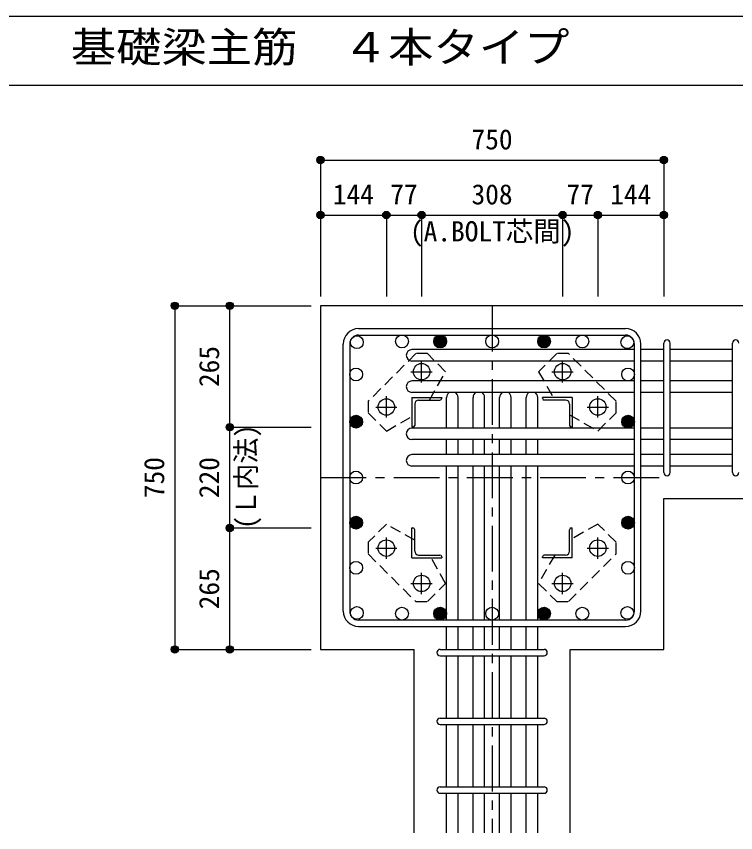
# Model space of a CAD drawing. Units: millimetres at full size, sheet at 1:20. Extents: x -3982 to 3969, y -2797 to 2801.
# Drawn here: x -671 to 900, y 1019 to 2801 of the extents above; entities that cross this region are included whole.
import ezdxf
from ezdxf.enums import TextEntityAlignment as Align

# ---------------------------------------------------------------- set-up
doc = ezdxf.new("R2010")
doc.units = ezdxf.units.MM
doc.header["$LTSCALE"] = 20
doc.header["$PDMODE"] = 32
doc.header["$PDSIZE"] = 10
doc.linetypes.add('CHAIN1', pattern=[8, 5, -1, 1, -1])
doc.linetypes.add('DASHED1', pattern=[1.8, 1.2, -0.6])
for name, color, linetype in [('6-1_躯体線', 2, 'Continuous'), ('6-2_A.Bolt_', 4, 'Continuous'), ('6-3_柱型主筋', 4, 'Continuous'), ('6-4_フープ', 7, 'Continuous'), ('6-5_梁主筋', 7, 'Continuous'), ('6-6_S.T.P.', 7, 'Continuous'), ('6-7_文字', 7, 'Continuous'), ('6-9_プレート', 4, 'DASHED1'), ('6-D_寸法', 4, 'Continuous'), ('F-0_枠', 6, 'Continuous')]:
    doc.layers.add(name, color=color, linetype=linetype)
doc.styles.add('ＭＳ ゴシック', font='')
doc.styles.get('ＭＳ ゴシック').set_extended_font_data('MS Gothic')

msp = doc.modelspace()

# ---------------------------------------------------------------- linework, layer by layer
at = {"layer": '6-1_躯体線'}
for p, q in [((1143.29, 2169.12), (-6.71, 2169.12)), ((-6.71, 2169.12), (-6.71, 1419.12)), ((743.29, 1748.12), (1143.29, 1748.12)), ((743.29, 1419.12), (743.29, 1748.12)), ((-6.71, 1419.12), (197.79, 1419.12)), ((197.79, 1019.12), (197.79, 1419.12))]:
    msp.add_line(p, q, dxfattribs=at)
msp.add_lwpolyline([(538.79, 1019.12), (538.79, 1419.12), (743.29, 1419.12)], dxfattribs=at)
at = {"layer": '6-2_A.Bolt_', "linetype": 'CHAIN1'}
for p, q in [((214.29, 2001.92), (214.29, 2048.42)), ((522.29, 2001.92), (522.29, 2048.42)), ((190.99, 2025.12), (237.49, 2025.12)), ((499.09, 2025.12), (545.59, 2025.12)), ((137.29, 1924.92), (137.29, 1971.42)), ((599.29, 1924.92), (599.29, 1971.42)), ((113.99, 1948.12), (160.49, 1948.12)), ((576.09, 1948.12), (622.59, 1948.12)), ((137.29, 1616.82), (137.29, 1663.32)), ((599.29, 1616.82), (599.29, 1663.32)), ((113.99, 1640.12), (160.49, 1640.12)), ((576.09, 1640.12), (622.59, 1640.12)), ((214.29, 1539.82), (214.29, 1586.32)), ((522.29, 1539.82), (522.29, 1586.32)), ((190.99, 1563.12), (237.49, 1563.12)), ((499.09, 1563.12), (545.59, 1563.12))]:
    msp.add_line(p, q, dxfattribs=at)
at = {"layer": '6-2_A.Bolt_'}
for p, q in [((193.29, 1969.12), (258.29, 1969.12)), ((193.29, 1969.12), (193.29, 1904.12)), ((207.79, 1963.12), (254.29, 1963.12)), ((258.29, 1969.12), (258.29, 1967.12)), ((543.29, 1969.12), (478.29, 1969.12)), ((478.29, 1967.12), (478.29, 1969.12)), ((528.79, 1963.12), (482.29, 1963.12)), ((543.29, 1969.12), (543.29, 1904.12)), ((199.29, 1954.62), (199.29, 1908.12)), ((537.29, 1954.62), (537.29, 1908.12)), ((195.29, 1904.12), (193.29, 1904.12)), ((543.29, 1904.12), (541.29, 1904.12)), ((193.29, 1684.12), (195.29, 1684.12)), ((193.29, 1619.12), (193.29, 1684.12)), ((199.29, 1633.62), (199.29, 1680.12)), ((537.29, 1633.62), (537.29, 1680.12)), ((541.29, 1684.12), (543.29, 1684.12)), ((543.29, 1619.12), (543.29, 1684.12)), ((207.79, 1625.12), (254.29, 1625.12)), ((528.79, 1625.12), (482.29, 1625.12)), ((193.29, 1619.12), (258.29, 1619.12)), ((258.29, 1621.12), (258.29, 1619.12)), ((478.29, 1619.12), (478.29, 1621.12)), ((543.29, 1619.12), (478.29, 1619.12))]:
    msp.add_line(p, q, dxfattribs=at)
at = {"layer": '6-2_A.Bolt_', "color": 3}
for centre in [(214.29, 2025.12), (522.29, 2025.12), (137.29, 1948.12), (599.29, 1948.12), (137.29, 1640.12), (599.29, 1640.12), (214.29, 1563.12), (522.29, 1563.12)]:
    msp.add_circle(centre, 18, dxfattribs=at)
at = {"layer": '6-2_A.Bolt_'}
for centre, radius, start, end in [((207.79, 1954.62), 8.5, 90, 180), ((254.29, 1967.12), 4, 270, 0), ((482.29, 1967.12), 4, 180, 270), ((528.79, 1954.62), 8.5, 0, 90), ((195.29, 1908.12), 4, 270, 0), ((541.29, 1908.12), 4, 180, 270), ((195.29, 1680.12), 4, 0, 90), ((541.29, 1680.12), 4, 90, 180), ((207.79, 1633.62), 8.5, 180, 270), ((254.29, 1621.12), 4, 0, 90), ((482.29, 1621.12), 4, 90, 180), ((528.79, 1633.62), 8.5, 270, 0)]:
    msp.add_arc(centre, radius, start, end, dxfattribs=at)
at = {"layer": '6-3_柱型主筋', "color": 3}
for centre in [(72.9, 2089.51), (171.36, 2091.12), (254.79, 2091.12), (368.29, 2091.12), (481.79, 2091.12), (565.22, 2091.12), (663.68, 2089.51), (71.29, 2019.12), (665.29, 2019.12), (71.29, 1916.12), (665.29, 1916.12), (71.29, 1794.12), (71.29, 1794.12), (665.29, 1794.12), (665.29, 1794.12), (71.29, 1695.66), (665.29, 1695.66), (71.29, 1597.2), (665.29, 1597.2), (72.9, 1498.74), (171.36, 1497.12), (254.79, 1497.12), (368.29, 1497.12), (481.79, 1497.12), (565.22, 1497.12), (663.68, 1498.74)]:
    msp.add_circle(centre, 14, dxfattribs=at)
at = {"layer": '6-3_柱型主筋'}
for centre, radius in [((254.79, 2091.12), 14), ((254.79, 2091.12), 12.6), ((481.79, 2091.12), 14), ((481.79, 2091.12), 12.6), ((254.79, 2091.12), 11.2), ((254.79, 2091.12), 9.8), ((254.79, 2091.12), 8.4), ((254.79, 2091.12), 7), ((254.79, 2091.12), 5.6), ((254.79, 2091.12), 4.2), ((254.79, 2091.12), 2.8), ((254.79, 2091.12), 1.4), ((481.79, 2091.12), 11.2), ((481.79, 2091.12), 9.8), ((481.79, 2091.12), 8.4), ((481.79, 2091.12), 7), ((481.79, 2091.12), 5.6), ((481.79, 2091.12), 4.2), ((481.79, 2091.12), 2.8), ((481.79, 2091.12), 1.4), ((71.29, 1916.12), 14), ((71.29, 1916.12), 12.6), ((71.29, 1916.12), 11.2), ((71.29, 1916.12), 9.8), ((71.29, 1916.12), 8.4), ((665.29, 1916.12), 14), ((665.29, 1916.12), 12.6), ((665.29, 1916.12), 11.2), ((665.29, 1916.12), 9.8), ((665.29, 1916.12), 8.4), ((71.29, 1916.12), 7), ((71.29, 1916.12), 5.6), ((71.29, 1916.12), 4.2), ((71.29, 1916.12), 2.8), ((71.29, 1916.12), 1.4), ((665.29, 1916.12), 7), ((665.29, 1916.12), 5.6), ((665.29, 1916.12), 4.2), ((665.29, 1916.12), 2.8), ((665.29, 1916.12), 1.4), ((71.29, 1695.66), 14), ((71.29, 1695.66), 12.6), ((71.29, 1695.66), 11.2), ((71.29, 1695.66), 9.8), ((71.29, 1695.66), 8.4), ((71.29, 1695.66), 7), ((71.29, 1695.66), 5.6), ((71.29, 1695.66), 4.2), ((71.29, 1695.66), 2.8), ((71.29, 1695.66), 1.4), ((665.29, 1695.66), 14), ((665.29, 1695.66), 12.6), ((665.29, 1695.66), 11.2), ((665.29, 1695.66), 9.8), ((665.29, 1695.66), 8.4), ((665.29, 1695.66), 7), ((665.29, 1695.66), 5.6), ((665.29, 1695.66), 4.2), ((665.29, 1695.66), 2.8), ((665.29, 1695.66), 1.4), ((254.79, 1497.12), 14), ((254.79, 1497.12), 12.6), ((254.79, 1497.12), 11.2), ((254.79, 1497.12), 9.8), ((254.79, 1497.12), 8.4), ((254.79, 1497.12), 7), ((254.79, 1497.12), 5.6), ((254.79, 1497.12), 4.2), ((254.79, 1497.12), 2.8), ((254.79, 1497.12), 1.4), ((481.79, 1497.12), 14), ((481.79, 1497.12), 12.6), ((481.79, 1497.12), 11.2), ((481.79, 1497.12), 9.8), ((481.79, 1497.12), 8.4), ((481.79, 1497.12), 7), ((481.79, 1497.12), 5.6), ((481.79, 1497.12), 4.2), ((481.79, 1497.12), 2.8), ((481.79, 1497.12), 1.4)]:
    msp.add_circle(centre, radius, dxfattribs=at)
at = {"layer": '6-4_フープ'}
for p, q in [((76.79, 2119.12), (659.79, 2119.12)), ((76.79, 2105.12), (659.79, 2105.12)), ((43.29, 1502.62), (43.29, 2085.62)), ((57.29, 2085.62), (57.29, 1502.62)), ((679.29, 1502.62), (679.29, 2085.62)), ((693.29, 1502.62), (693.29, 2085.62)), ((659.79, 1483.12), (76.79, 1483.12)), ((76.79, 1469.12), (659.79, 1469.12))]:
    msp.add_line(p, q, dxfattribs=at)
for centre, radius, start, end in [((76.79, 2085.62), 33.5, 90, 180), ((76.79, 2085.62), 19.5, 90, 180), ((659.79, 2085.62), 33.5, 0, 90), ((659.79, 2085.62), 19.5, 0, 90), ((76.79, 1502.62), 33.5, 180, 270), ((76.79, 1502.62), 19.5, 180, 270), ((659.79, 1502.62), 33.5, 270, 0), ((659.79, 1502.62), 19.5, 270, 0)]:
    msp.add_arc(centre, radius, start, end, dxfattribs=at)
at = {"layer": '6-5_梁主筋'}
for p, q in [((679.29, 2073.51), (193.29, 2073.51)), ((743.29, 2073.51), (693.29, 2073.51)), ((893.29, 2073.51), (757.29, 2073.51)), ((679.29, 2048.51), (193.29, 2048.51)), ((743.29, 2048.51), (693.29, 2048.51)), ((893.29, 2048.51), (757.29, 2048.51)), ((679.29, 2005.12), (193.29, 2005.12)), ((743.29, 2005.12), (693.29, 2005.12)), ((743.29, 2005.12), (693.29, 2005.12)), ((893.29, 2005.12), (757.29, 2005.12)), ((893.29, 2005.12), (757.29, 2005.12)), ((679.29, 1980.12), (193.29, 1980.12)), ((743.29, 1980.12), (693.29, 1980.12)), ((893.29, 1980.12), (757.29, 1980.12)), ((268.79, 1902.12), (268.79, 1969.12)), ((293.79, 1902.12), (293.79, 1969.12)), ((326.79, 1902.12), (326.79, 1969.12)), ((351.79, 1902.12), (351.79, 1969.12)), ((384.79, 1902.12), (384.79, 1969.12)), ((409.79, 1902.12), (409.79, 1969.12)), ((442.79, 1902.12), (442.79, 1969.12)), ((467.79, 1902.12), (467.79, 1969.12)), ((679.29, 1902.12), (193.29, 1902.12)), ((743.29, 1902.12), (693.29, 1902.12)), ((743.29, 1902.12), (693.29, 1902.12)), ((893.29, 1902.12), (757.29, 1902.12)), ((893.29, 1902.12), (757.29, 1902.12)), ((679.29, 1877.12), (193.29, 1877.12)), ((268.79, 1844.12), (268.79, 1877.12)), ((293.79, 1844.12), (293.79, 1877.12)), ((326.79, 1844.12), (326.79, 1877.12)), ((351.79, 1844.12), (351.79, 1877.12)), ((384.79, 1844.12), (384.79, 1877.12)), ((409.79, 1844.12), (409.79, 1877.12)), ((442.79, 1844.12), (442.79, 1877.12)), ((467.79, 1844.12), (467.79, 1877.12)), ((743.29, 1877.12), (693.29, 1877.12)), ((893.29, 1877.12), (757.29, 1877.12)), ((679.29, 1844.12), (193.29, 1844.12)), ((743.29, 1844.12), (693.29, 1844.12)), ((743.29, 1844.12), (693.29, 1844.12)), ((893.29, 1844.12), (757.29, 1844.12)), ((893.29, 1844.12), (757.29, 1844.12)), ((679.29, 1819.12), (193.29, 1819.12)), ((268.79, 1483.12), (268.79, 1819.12)), ((293.79, 1483.12), (293.79, 1819.12)), ((326.79, 1483.12), (326.79, 1819.12)), ((351.79, 1483.12), (351.79, 1819.12)), ((384.79, 1483.12), (384.79, 1819.12)), ((409.79, 1483.12), (409.79, 1819.12)), ((442.79, 1483.12), (442.79, 1819.12)), ((467.79, 1483.12), (467.79, 1819.12)), ((743.29, 1819.12), (693.29, 1819.12)), ((893.29, 1819.12), (757.29, 1819.12)), ((268.79, 1419.12), (268.79, 1469.12)), ((293.79, 1419.12), (293.79, 1469.12)), ((326.79, 1419.12), (326.79, 1469.12)), ((351.79, 1419.12), (351.79, 1469.12)), ((384.79, 1419.12), (384.79, 1469.12)), ((409.79, 1419.12), (409.79, 1469.12)), ((442.79, 1419.12), (442.79, 1469.12)), ((467.79, 1419.12), (467.79, 1469.12)), ((268.79, 1269.12), (268.79, 1405.12)), ((293.79, 1269.12), (293.79, 1405.12)), ((326.79, 1269.12), (326.79, 1405.12)), ((351.79, 1269.12), (351.79, 1405.12)), ((384.79, 1269.12), (384.79, 1405.12)), ((409.79, 1269.12), (409.79, 1405.12)), ((442.79, 1269.12), (442.79, 1405.12)), ((467.79, 1269.12), (467.79, 1405.12)), ((268.79, 1119.12), (268.79, 1255.12)), ((293.79, 1119.12), (293.79, 1255.12)), ((326.79, 1119.12), (326.79, 1255.12)), ((351.79, 1119.12), (351.79, 1255.12)), ((384.79, 1119.12), (384.79, 1255.12)), ((409.79, 1119.12), (409.79, 1255.12)), ((442.79, 1119.12), (442.79, 1255.12)), ((467.79, 1119.12), (467.79, 1255.12)), ((268.79, 1019.12), (268.79, 1105.12)), ((293.79, 1019.12), (293.79, 1105.12)), ((326.79, 1019.12), (326.79, 1105.12)), ((351.79, 1019.12), (351.79, 1105.12)), ((384.79, 1019.12), (384.79, 1105.12)), ((409.79, 1019.12), (409.79, 1105.12)), ((442.79, 1019.12), (442.79, 1105.12)), ((467.79, 1019.12), (467.79, 1105.12))]:
    msp.add_line(p, q, dxfattribs=at)
for centre, start, end in [((193.29, 2061.01), 90, 270), ((193.29, 1992.62), 90, 270), ((281.29, 1969.12), 118.35422, 180), ((281.29, 1969.12), 0, 61.64578), ((339.29, 1969.12), 118.35422, 180), ((339.29, 1969.12), 0, 61.64578), ((397.29, 1969.12), 118.35422, 180), ((397.29, 1969.12), 0, 61.64578), ((455.29, 1969.12), 118.35422, 180), ((455.29, 1969.12), 0, 61.64578), ((193.29, 1889.62), 90, 270), ((193.29, 1831.62), 90, 270)]:
    msp.add_arc(centre, 12.5, start, end, dxfattribs=at)
at = {"layer": '6-6_S.T.P.'}
for p, q in [((743.29, 1805.12), (743.29, 2087.51)), ((757.29, 1805.12), (757.29, 2087.51)), ((893.29, 1805.12), (893.29, 2087.51)), ((254.79, 1419.12), (481.79, 1419.12)), ((254.79, 1405.12), (481.79, 1405.12)), ((254.79, 1269.12), (481.79, 1269.12)), ((254.79, 1255.12), (481.79, 1255.12)), ((254.79, 1119.12), (481.79, 1119.12)), ((254.79, 1105.12), (481.79, 1105.12))]:
    msp.add_line(p, q, dxfattribs=at)
for centre, start, end in [((750.29, 2087.51), 0, 180), ((750.29, 2087.51), 0, 180), ((750.29, 2087.51), 0, 180), ((750.29, 2087.51), 0, 180), ((900.29, 2087.51), 0, 180), ((750.29, 1805.12), 180, 0), ((750.29, 1805.12), 180, 0), ((750.29, 1805.12), 180, 0), ((750.29, 1805.12), 180, 0), ((900.29, 1805.12), 180, 0), ((254.79, 1412.12), 90, 270), ((254.79, 1412.12), 90, 270), ((254.79, 1412.12), 90, 270), ((254.79, 1412.12), 90, 270), ((481.79, 1412.12), 270, 90), ((481.79, 1412.12), 270, 90), ((481.79, 1412.12), 270, 90), ((481.79, 1412.12), 270, 90), ((254.79, 1262.12), 90, 270), ((481.79, 1262.12), 270, 90), ((254.79, 1112.12), 90, 270), ((481.79, 1112.12), 270, 90)]:
    msp.add_arc(centre, 7, start, end, dxfattribs=at)
at = {"layer": '6-9_プレート'}
for points in [[(201.59, 2064.72), (97.69, 1960.82), (97.69, 1935.32), (137.29, 1895.72), (199.29, 1930.92)], [(231.49, 1963.12), (266.69, 2025.12), (227.09, 2064.72), (201.59, 2064.72)], [(638.89, 1960.82), (534.99, 2064.72), (509.49, 2064.72), (469.89, 2025.12), (505.09, 1963.12)], [(537.29, 1930.92), (599.29, 1895.72), (638.89, 1935.32), (638.89, 1960.82)], [(199.29, 1657.32), (137.29, 1692.52), (97.69, 1652.92), (97.69, 1627.42)], [(534.99, 1523.52), (638.89, 1627.42), (638.89, 1652.92), (599.29, 1692.52), (537.29, 1657.32)], [(97.69, 1627.42), (201.59, 1523.52), (227.09, 1523.52), (266.69, 1563.12), (231.49, 1625.12)], [(505.09, 1625.12), (469.89, 1563.12), (509.49, 1523.52), (534.99, 1523.52)]]:
    msp.add_lwpolyline(points, dxfattribs=at)
at = {"layer": '6-D_寸法'}
for p, q in [((-6.71, 2487.15), (-6.71, 2367.15)), ((-6.71, 2487.15), (743.29, 2487.15)), ((-6.71, 2367.15), (-6.71, 2189.12)), ((-6.71, 2367.15), (-6.71, 2189.12)), ((-6.71, 2367.15), (-6.71, 2189.12)), ((-6.71, 2367.15), (137.29, 2367.15)), ((-6.71, 2367.15), (-6.71, 2189.12)), ((-6.71, 2367.15), (-6.71, 2189.12)), ((137.29, 2367.15), (137.29, 2189.12)), ((137.29, 2367.15), (214.29, 2367.15)), ((214.29, 2367.15), (214.29, 2189.12)), ((214.29, 2367.15), (522.29, 2367.15)), ((522.29, 2367.15), (522.29, 2189.12)), ((522.29, 2367.15), (599.29, 2367.15)), ((599.29, 2367.15), (599.29, 2189.12)), ((743.29, 2367.15), (743.29, 2189.12)), ((743.29, 2367.15), (743.29, 2189.12)), ((743.29, 2367.15), (743.29, 2189.12)), ((-324.74, 2169.12), (-204.74, 2169.12)), ((-324.74, 2169.12), (-324.74, 1419.12)), ((-204.74, 2169.12), (-26.71, 2169.12)), ((-204.74, 2169.12), (-26.71, 2169.12)), ((-204.74, 2169.12), (-26.71, 2169.12)), ((-204.74, 2169.12), (-26.71, 2169.12)), ((-204.74, 2169.12), (-26.71, 2169.12)), ((-204.74, 2169.12), (-26.71, 2169.12)), ((-204.74, 1684.12), (-204.74, 1904.12)), ((-204.74, 1904.12), (-26.71, 1904.12)), ((-204.74, 1419.12), (-204.74, 1684.12)), ((-204.74, 1684.12), (-26.71, 1684.12)), ((-324.74, 1419.12), (-204.74, 1419.12)), ((-204.74, 1419.12), (-26.71, 1419.12)), ((-204.74, 1419.12), (-26.71, 1419.12)), ((-204.74, 1419.12), (-26.71, 1419.12)), ((-204.74, 1419.12), (-26.71, 1419.12)), ((-204.74, 1419.12), (-26.71, 1419.12)), ((-204.74, 1419.12), (-26.71, 1419.12)), ((-204.74, 1419.12), (-26.71, 1419.12))]:
    msp.add_line(p, q, dxfattribs=at)
at = {"layer": '6-D_寸法', "linetype": 'CHAIN1'}
for p, q in [((368.29, 2169.12), (368.29, 1019.12)), ((-6.71, 1794.12), (743.29, 1794.12))]:
    msp.add_line(p, q, dxfattribs=at)
at = {"layer": '6-D_寸法'}
for points in [[(-6.71, 2487.15), (-6.71, 2367.15), (-6.71, 2189.12)], [(743.29, 2487.15), (743.29, 2367.15), (743.29, 2189.12)], [(599.29, 2367.15), (743.29, 2367.15), (743.29, 2189.12)], [(-204.74, 1904.12), (-204.74, 2169.12), (-26.71, 2169.12)], [(-324.74, 1419.12), (-204.74, 1419.12), (-26.71, 1419.12)], [(-324.74, 1419.12), (-204.74, 1419.12), (-26.71, 1419.12)]]:
    msp.add_lwpolyline(points, dxfattribs=at)
for centre, radius in [((-6.71, 2487.15), 8), ((-6.71, 2487.15), 7.2), ((743.29, 2487.15), 8), ((743.29, 2487.15), 7.2), ((-6.71, 2487.15), 6.4), ((-6.71, 2487.15), 5.6), ((-6.71, 2487.15), 4.8), ((-6.71, 2487.15), 4), ((-6.71, 2487.15), 3.2), ((-6.71, 2487.15), 2.4), ((-6.71, 2487.15), 1.6), ((-6.71, 2487.15), 0.8), ((743.29, 2487.15), 6.4), ((743.29, 2487.15), 5.6), ((743.29, 2487.15), 4.8), ((743.29, 2487.15), 4), ((743.29, 2487.15), 3.2), ((743.29, 2487.15), 2.4), ((743.29, 2487.15), 1.6), ((743.29, 2487.15), 0.8), ((-6.71, 2367.15), 8), ((-6.71, 2367.15), 7.2), ((-6.71, 2367.15), 6.4), ((-6.71, 2367.15), 5.6), ((-6.71, 2367.15), 4.8), ((-6.71, 2367.15), 4), ((-6.71, 2367.15), 3.2), ((137.29, 2367.15), 8), ((137.29, 2367.15), 7.2), ((137.29, 2367.15), 6.4), ((137.29, 2367.15), 5.6), ((137.29, 2367.15), 4.8), ((137.29, 2367.15), 4), ((137.29, 2367.15), 3.2), ((214.29, 2367.15), 8), ((214.29, 2367.15), 7.2), ((214.29, 2367.15), 6.4), ((214.29, 2367.15), 5.6), ((214.29, 2367.15), 4.8), ((214.29, 2367.15), 4), ((214.29, 2367.15), 3.2), ((522.29, 2367.15), 8), ((522.29, 2367.15), 7.2), ((522.29, 2367.15), 6.4), ((522.29, 2367.15), 5.6), ((522.29, 2367.15), 4.8), ((522.29, 2367.15), 4), ((522.29, 2367.15), 3.2), ((599.29, 2367.15), 8), ((599.29, 2367.15), 7.2), ((599.29, 2367.15), 6.4), ((599.29, 2367.15), 5.6), ((599.29, 2367.15), 4.8), ((599.29, 2367.15), 4), ((599.29, 2367.15), 3.2), ((743.29, 2367.15), 8), ((743.29, 2367.15), 7.2), ((743.29, 2367.15), 6.4), ((743.29, 2367.15), 5.6), ((743.29, 2367.15), 4.8), ((743.29, 2367.15), 4), ((743.29, 2367.15), 3.2), ((-6.71, 2367.15), 2.4), ((-6.71, 2367.15), 1.6), ((-6.71, 2367.15), 0.8), ((137.29, 2367.15), 2.4), ((137.29, 2367.15), 1.6), ((137.29, 2367.15), 0.8), ((214.29, 2367.15), 2.4), ((214.29, 2367.15), 1.6), ((214.29, 2367.15), 0.8), ((522.29, 2367.15), 2.4), ((522.29, 2367.15), 1.6), ((522.29, 2367.15), 0.8), ((599.29, 2367.15), 2.4), ((599.29, 2367.15), 1.6), ((599.29, 2367.15), 0.8), ((743.29, 2367.15), 2.4), ((743.29, 2367.15), 1.6), ((743.29, 2367.15), 0.8), ((-324.74, 2169.12), 8), ((-324.74, 2169.12), 7.2), ((-324.74, 2169.12), 6.4), ((-324.74, 2169.12), 5.6), ((-324.74, 2169.12), 4.8), ((-204.74, 2169.12), 8), ((-204.74, 2169.12), 7.2), ((-204.74, 2169.12), 6.4), ((-204.74, 2169.12), 5.6), ((-204.74, 2169.12), 4.8), ((-324.74, 2169.12), 4), ((-324.74, 2169.12), 3.2), ((-324.74, 2169.12), 2.4), ((-324.74, 2169.12), 1.6), ((-324.74, 2169.12), 0.8), ((-204.74, 2169.12), 4), ((-204.74, 2169.12), 3.2), ((-204.74, 2169.12), 2.4), ((-204.74, 2169.12), 1.6), ((-204.74, 2169.12), 0.8), ((-204.74, 1904.12), 8), ((-204.74, 1904.12), 7.2), ((-204.74, 1904.12), 6.4), ((-204.74, 1904.12), 5.6), ((-204.74, 1904.12), 4.8), ((-204.74, 1904.12), 4), ((-204.74, 1904.12), 3.2), ((-204.74, 1904.12), 2.4), ((-204.74, 1904.12), 1.6), ((-204.74, 1904.12), 0.8), ((-204.74, 1684.12), 8), ((-204.74, 1684.12), 7.2), ((-204.74, 1684.12), 6.4), ((-204.74, 1684.12), 5.6), ((-204.74, 1684.12), 4.8), ((-204.74, 1684.12), 4), ((-204.74, 1684.12), 3.2), ((-204.74, 1684.12), 2.4), ((-204.74, 1684.12), 1.6), ((-204.74, 1684.12), 0.8), ((-324.74, 1419.12), 8), ((-324.74, 1419.12), 7.2), ((-324.74, 1419.12), 6.4), ((-204.74, 1419.12), 8), ((-204.74, 1419.12), 7.2), ((-204.74, 1419.12), 6.4), ((-324.74, 1419.12), 5.6), ((-324.74, 1419.12), 4.8), ((-324.74, 1419.12), 4), ((-324.74, 1419.12), 3.2), ((-324.74, 1419.12), 2.4), ((-324.74, 1419.12), 1.6), ((-324.74, 1419.12), 0.8), ((-204.74, 1419.12), 5.6), ((-204.74, 1419.12), 4.8), ((-204.74, 1419.12), 4), ((-204.74, 1419.12), 3.2), ((-204.74, 1419.12), 2.4), ((-204.74, 1419.12), 1.6), ((-204.74, 1419.12), 0.8)]:
    msp.add_circle(centre, radius, dxfattribs=at)
at = {"layer": '6-D_寸法', "color": 7}
for p in [(-6.71, 2487.15), (743.29, 2487.15), (-6.71, 2367.15), (137.29, 2367.15), (214.29, 2367.15), (522.29, 2367.15), (599.29, 2367.15), (743.29, 2367.15), (-324.74, 2169.12), (-204.74, 2169.12), (-204.74, 1904.12), (-204.74, 1684.12), (-324.74, 1419.12), (-204.74, 1419.12)]:
    msp.add_point(p, dxfattribs=at)
at = {"layer": 'F-0_枠'}
msp.add_line((-3981.92, 2800.77), (3969.4, 2800.77), dxfattribs=at)
at = {"layer": 'F-0_枠', "color": 2}
msp.add_line((-3981.92, 2650.77), (2482.4, 2650.77), dxfattribs=at)

# ---------------------------------------------------------------- texts
at = {"layer": '6-7_文字', "color": 2, "style": 'ＭＳ ゴシック', "width": 1.1}
msp.add_text('\u3000\u3000基礎梁主筋\u3000４本タイプ', height=65.98, dxfattribs=at).set_placement((-749.76, 2680.77), align=Align.BOTTOM_LEFT)
at = {"layer": '6-7_文字', "color": 4, "style": 'ＭＳ ゴシック'}
msp.add_text('(A.BOLT芯間)', height=43.99, dxfattribs=at).set_placement((188.82, 2296.37), align=Align.BOTTOM_LEFT)
at = {"layer": '6-D_寸法', "style": 'ＭＳ ゴシック'}
for s, p in [('750', (323.29, 2497.15)), ('144', (20.29, 2377.15)), ('77', (145.79, 2377.15)), ('308', (323.29, 2377.15)), ('77', (530.79, 2377.15)), ('144', (626.29, 2377.15))]:
    msp.add_text(s, height=43.99, dxfattribs=at).set_placement(p, align=Align.BOTTOM_LEFT)
for s, p in [('265', (-214.74, 1991.62)), ('750', (-334.74, 1749.12)), ('220', (-214.74, 1749.12)), ('265', (-214.74, 1506.62))]:
    msp.add_text(s, height=43.99, rotation=90, dxfattribs=at).set_placement(p, align=Align.BOTTOM_LEFT)
at = {"layer": '6-D_寸法', "style": 'ＭＳ ゴシック', "width": 0.95}
msp.add_text('(Ｌ内法)', height=43.99, rotation=90, dxfattribs=at).set_placement((-134.25, 1682.02), align=Align.BOTTOM_LEFT)

doc.saveas('drawing.dxf')
